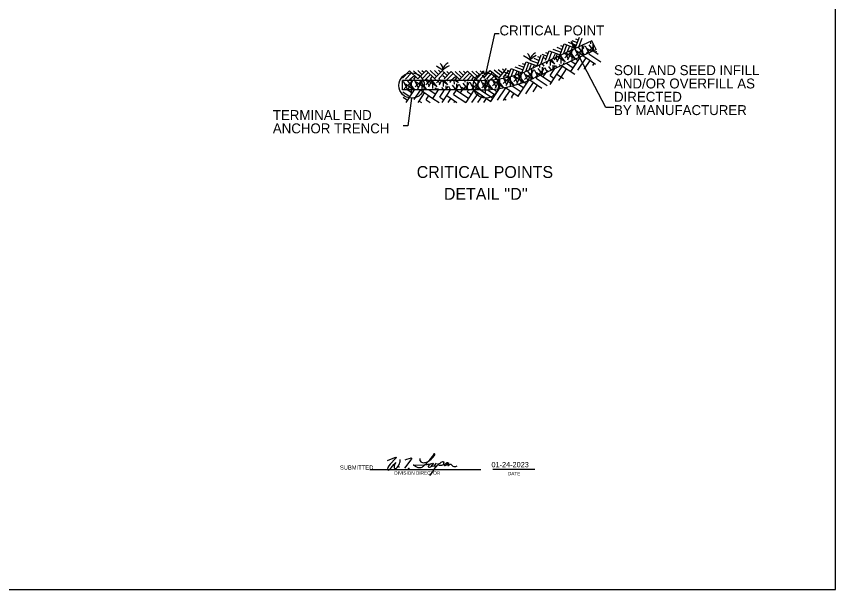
# Model space of a CAD drawing. Extents: x 1.4 to 45.4, y -2.3 to 24.4.
# Drawn here: x 24.2 to 45.36, y -2.27 to 12.54 of the extents above; entities that cross this region are included whole.
import ezdxf

# ---------------------------------------------------------------- set-up
doc = ezdxf.new("R2010")
doc.units = 0
for name, color, linetype in [('Level 1', 7, 'Continuous'), ('RW 2024 Reprint', 7, 'Continuous'), ('SB_STD_SEPIA', 7, 'Continuous'), ('TR 2020 Reprint', 7, 'Continuous')]:
    doc.layers.add(name, color=color, linetype=linetype)

msp = doc.modelspace()

# ---------------------------------------------------------------- linework, layer by layer
at = {"layer": 'Level 1'}
for p, q in [((36.544, 12.089), (36.32, 11.083)), ((36.667, 12.09), (36.544, 12.089)), ((39.063, 11.908), (37.462, 11.167)), ((38.444, 11.874), (38.657, 11.793)), ((38.542, 11.918), (38.684, 11.864)), ((38.63, 11.723), (38.737, 12.006)), ((38.639, 11.962), (38.71, 11.935)), ((38.728, 11.767), (38.808, 11.979)), ((39.033, 11.831), (39.032, 11.894)), ((39.167, 11.685), (39.063, 11.908)), ((39.167, 11.685), (37.566, 10.944)), ((37.865, 11.41), (37.956, 11.653)), ((37.956, 11.653), (38.24, 11.546)), ((38.054, 11.697), (38.267, 11.617)), ((38.151, 11.741), (38.293, 11.688)), ((38.24, 11.546), (38.347, 11.829)), ((38.249, 11.785), (38.32, 11.758)), ((38.337, 11.59), (38.417, 11.803)), ((38.347, 11.829), (38.63, 11.723)), ((38.36, 11.471), (38.574, 11.676)), ((38.435, 11.634), (38.488, 11.776)), ((38.438, 11.421), (38.571, 11.681)), ((38.638, 11.44), (38.481, 11.639)), ((38.533, 11.678), (38.559, 11.749)), ((38.533, 11.678), (38.55, 11.67)), ((38.547, 11.398), (38.545, 11.669)), ((39.423, 10.183), (38.558, 11.829)), ((38.727, 11.493), (38.623, 11.704)), ((38.63, 11.723), (38.647, 11.716)), ((38.637, 11.525), (38.85, 11.73)), ((38.837, 11.532), (38.664, 11.645)), ((38.714, 11.476), (38.873, 11.784)), ((38.871, 11.548), (38.715, 11.747)), ((38.728, 11.767), (38.744, 11.761)), ((38.814, 11.78), (38.825, 11.811)), ((38.823, 11.526), (38.821, 11.79)), ((38.978, 11.598), (38.892, 11.771)), ((38.913, 11.579), (39.123, 11.78)), ((39.046, 11.629), (38.94, 11.698)), ((39.105, 11.656), (38.987, 11.806)), ((39.041, 11.627), (39.121, 11.783)), ((39.056, 11.634), (39.053, 11.639)), ((39.095, 11.652), (39.159, 11.609)), ((39.099, 11.654), (39.098, 11.834)), ((39.101, 11.655), (39.1, 11.656)), ((39.159, 11.681), (39.161, 11.68)), ((39.159, 11.609), (39.184, 11.647)), ((37.557, 11.457), (37.699, 11.404)), ((37.645, 11.262), (37.752, 11.546)), ((37.655, 11.502), (37.726, 11.475)), ((37.743, 11.307), (37.823, 11.519)), ((37.768, 11.567), (37.905, 11.516)), ((37.799, 11.476), (37.878, 11.446)), ((37.859, 11.609), (37.93, 11.582)), ((37.947, 11.413), (38.027, 11.626)), ((38.05, 11.441), (38.119, 11.58)), ((38.084, 11.418), (38.159, 11.49)), ((38.175, 11.386), (38.13, 11.476)), ((38.142, 11.502), (38.169, 11.572)), ((38.142, 11.502), (38.162, 11.492)), ((38.161, 11.367), (38.245, 11.53)), ((38.343, 11.386), (38.174, 11.497)), ((38.382, 11.361), (38.248, 11.531)), ((38.271, 11.323), (38.27, 11.541)), ((38.337, 11.59), (38.357, 11.583)), ((38.451, 11.44), (38.376, 11.59)), ((38.619, 11.44), (38.388, 11.591)), ((38.428, 11.614), (38.435, 11.634)), ((38.516, 11.115), (38.779, 11.506)), ((38.641, 11.441), (38.706, 11.397)), ((38.694, 11.149), (38.909, 11.468)), ((38.823, 11.526), (39.154, 11.303)), ((38.981, 11.575), (39.004, 11.61)), ((38.981, 11.575), (39.292, 11.364)), ((39.159, 11.609), (39.22, 11.568)), ((37.069, 11.237), (37.282, 11.156)), ((37.167, 11.281), (37.309, 11.227)), ((37.255, 11.086), (37.362, 11.369)), ((37.264, 11.325), (37.335, 11.298)), ((37.351, 11.12), (37.433, 11.342)), ((37.362, 11.369), (37.645, 11.262)), ((37.45, 11.174), (37.504, 11.316)), ((37.46, 11.413), (37.672, 11.333)), ((37.548, 11.218), (37.575, 11.289)), ((37.548, 11.218), (37.56, 11.212)), ((37.645, 11.262), (37.657, 11.256)), ((37.718, 11.216), (37.718, 11.286)), ((37.732, 11.021), (37.835, 11.222)), ((37.743, 11.307), (37.754, 11.301)), ((37.829, 11.253), (37.781, 11.315)), ((37.785, 11.045), (37.783, 11.228)), ((37.898, 11.332), (37.883, 11.362)), ((37.885, 11.313), (37.919, 11.378)), ((38.02, 11.154), (37.949, 11.244)), ((38.067, 11.332), (37.964, 11.4)), ((37.995, 11.269), (37.994, 11.413)), ((38.105, 11.307), (38.014, 11.423)), ((38.016, 11.152), (38.088, 11.222)), ((38.058, 11.172), (38.112, 11.276)), ((38.06, 11.173), (38.06, 11.282)), ((38.154, 11.216), (38.131, 11.263)), ((38.159, 11.045), (38.303, 11.258)), ((38.253, 11.262), (38.225, 11.298)), ((38.279, 11.274), (38.622, 11.043)), ((38.336, 11.301), (38.336, 11.336)), ((38.385, 11.323), (38.388, 11.329)), ((38.397, 11.329), (38.396, 11.331)), ((38.402, 11.331), (38.581, 11.211)), ((38.523, 11.387), (38.644, 11.306)), ((38.872, 11.184), (39.015, 11.397)), ((39.086, 11.273), (39.121, 11.325)), ((34.17, 10.948), (34.35, 11.134)), ((34.247, 10.918), (34.405, 11.082)), ((34.35, 11.134), (34.568, 10.924)), ((34.353, 10.908), (34.471, 11.004)), ((34.457, 11.136), (34.621, 10.979)), ((34.564, 11.138), (34.673, 11.033)), ((34.568, 10.924), (34.779, 11.142)), ((34.671, 11.14), (34.726, 11.088)), ((34.675, 10.926), (34.833, 11.09)), ((34.779, 11.142), (34.997, 10.932)), ((34.782, 10.928), (34.888, 11.037)), ((34.886, 11.144), (35.049, 10.986)), ((34.993, 11.146), (35.102, 11.041)), ((34.997, 10.932), (35.207, 11.15)), ((35.1, 11.148), (35.154, 11.095)), ((35.104, 10.934), (35.261, 11.097)), ((35.207, 11.017), (35.268, 10.958)), ((35.215, 11.113), (35.32, 11.012)), ((35.242, 10.93), (35.422, 11.117)), ((35.315, 11.116), (35.37, 11.063)), ((35.318, 10.901), (35.476, 11.064)), ((35.422, 11.117), (35.64, 10.907)), ((35.529, 11.119), (35.692, 10.961)), ((35.636, 11.121), (35.745, 11.016)), ((35.64, 10.907), (35.85, 11.125)), ((35.743, 11.123), (35.797, 11.07)), ((35.747, 10.909), (35.905, 11.072)), ((35.85, 11.125), (36.068, 10.914)), ((35.854, 10.911), (35.959, 11.02)), ((35.957, 11.127), (36.121, 10.969)), ((36.064, 11.129), (36.173, 11.023)), ((36.068, 10.914), (36.278, 11.133)), ((36.171, 11.131), (36.226, 11.078)), ((36.175, 10.916), (36.333, 11.08)), ((36.226, 11.121), (36.34, 11.03)), ((36.227, 11.024), (36.294, 10.971)), ((36.27, 10.941), (36.431, 11.144)), ((36.325, 11.132), (36.385, 11.085)), ((36.349, 10.919), (36.491, 11.097)), ((36.431, 11.144), (36.668, 10.956)), ((36.456, 10.919), (36.564, 11.025)), ((36.538, 11.156), (36.716, 11.015)), ((36.644, 11.169), (36.763, 11.074)), ((36.668, 10.956), (36.857, 11.193)), ((36.75, 11.181), (36.81, 11.134)), ((36.775, 10.968), (36.916, 11.146)), ((36.783, 11.107), (36.92, 11.056)), ((36.814, 11.016), (36.894, 10.986)), ((36.874, 11.149), (36.945, 11.122)), ((36.887, 10.968), (36.972, 11.192)), ((36.972, 11.192), (37.255, 11.086)), ((36.977, 10.991), (37.043, 11.166)), ((37.137, 10.824), (37.045, 11.01)), ((37.046, 10.856), (37.259, 11.061)), ((37.083, 11.022), (37.134, 11.12)), ((37.123, 10.805), (37.269, 11.088)), ((37.312, 10.84), (37.15, 11.045)), ((37.158, 11.041), (37.193, 11.028)), ((37.159, 11.046), (37.184, 11.112)), ((37.233, 10.813), (37.231, 11.074)), ((37.413, 10.878), (37.303, 11.1)), ((37.322, 10.91), (37.536, 11.115)), ((37.515, 10.921), (37.35, 11.029)), ((37.553, 10.938), (37.396, 11.137)), ((37.408, 10.875), (37.559, 11.168)), ((37.446, 11.159), (37.45, 11.174)), ((37.45, 11.174), (37.465, 11.17)), ((37.509, 10.918), (37.507, 11.175)), ((37.661, 10.988), (37.578, 11.156)), ((37.599, 10.963), (37.812, 11.168)), ((37.726, 11.018), (37.626, 11.083)), ((37.787, 11.046), (37.673, 11.19)), ((37.735, 11.022), (37.803, 10.976)), ((37.803, 10.976), (37.879, 11.089)), ((37.908, 11.102), (37.855, 11.209)), ((37.871, 11.085), (37.875, 11.083)), ((37.936, 11.115), (37.902, 11.137)), ((37.981, 11.011), (38.104, 11.193)), ((37.981, 11.011), (38.088, 10.939)), ((37.983, 10.784), (38.159, 11.045)), ((38.159, 11.045), (38.324, 10.935)), ((38.266, 10.974), (38.409, 11.186)), ((38.866, 11.175), (38.872, 11.184)), ((36.186, 10.886), (34.173, 10.886)), ((34.173, 10.64), (34.173, 10.886)), ((34.303, 10.64), (34.195, 10.858)), ((34.216, 10.666), (34.429, 10.871)), ((34.489, 10.64), (34.295, 10.886)), ((34.306, 10.64), (34.433, 10.886)), ((34.401, 10.543), (34.401, 10.912)), ((34.402, 10.64), (34.401, 10.886)), ((34.461, 10.922), (34.514, 10.977)), ((34.461, 10.922), (34.488, 10.896)), ((34.582, 10.688), (34.484, 10.886)), ((34.492, 10.719), (34.666, 10.886)), ((34.751, 10.688), (34.519, 10.839)), ((34.569, 10.669), (34.681, 10.886)), ((34.79, 10.663), (34.613, 10.886)), ((34.675, 10.926), (34.701, 10.901)), ((34.679, 10.64), (34.677, 10.886)), ((34.758, 10.902), (34.782, 10.928)), ((34.768, 10.773), (34.886, 10.886)), ((34.782, 10.928), (34.808, 10.903)), ((34.859, 10.742), (34.787, 10.886)), ((35.027, 10.742), (34.806, 10.886)), ((34.846, 10.723), (34.93, 10.886)), ((34.89, 10.93), (34.942, 10.984)), ((34.89, 10.93), (34.915, 10.906)), ((34.924, 10.885), (34.924, 10.886)), ((35.066, 10.716), (34.932, 10.886)), ((34.955, 10.679), (34.954, 10.886)), ((34.997, 10.932), (35.021, 10.908)), ((35.045, 10.827), (35.107, 10.886)), ((35.135, 10.795), (35.09, 10.886)), ((35.104, 10.934), (35.128, 10.911)), ((35.122, 10.776), (35.178, 10.886)), ((35.304, 10.795), (35.164, 10.886)), ((35.232, 10.732), (35.231, 10.886)), ((35.342, 10.77), (35.251, 10.886)), ((35.321, 10.88), (35.327, 10.886)), ((35.411, 10.849), (35.393, 10.886)), ((35.398, 10.83), (35.427, 10.886)), ((35.399, 10.875), (35.425, 10.903)), ((35.425, 10.89), (35.542, 10.986)), ((35.425, 10.903), (35.453, 10.876)), ((35.508, 10.786), (35.507, 10.886)), ((35.58, 10.849), (35.523, 10.886)), ((35.533, 10.905), (35.585, 10.959)), ((35.533, 10.905), (35.552, 10.886)), ((35.546, 10.64), (35.625, 10.792)), ((35.619, 10.824), (35.569, 10.886)), ((35.574, 10.64), (35.573, 10.799)), ((35.674, 10.884), (35.676, 10.886)), ((35.719, 10.64), (35.878, 10.792)), ((35.876, 10.64), (35.739, 10.814)), ((35.747, 10.909), (35.77, 10.886)), ((35.784, 10.84), (35.784, 10.886)), ((35.795, 10.64), (35.901, 10.846)), ((35.829, 10.885), (35.854, 10.911)), ((35.851, 10.64), (35.849, 10.852)), ((35.854, 10.911), (35.879, 10.886)), ((35.895, 10.877), (35.888, 10.886)), ((36.016, 10.64), (35.92, 10.833)), ((35.941, 10.641), (36.154, 10.846)), ((35.961, 10.913), (36.014, 10.967)), ((35.961, 10.913), (35.986, 10.888)), ((36.195, 10.64), (36.015, 10.868)), ((36.044, 10.64), (36.17, 10.886)), ((36.068, 10.914), (36.093, 10.891)), ((36.127, 10.64), (36.126, 10.886)), ((36.175, 10.916), (36.199, 10.893)), ((36.308, 10.663), (36.197, 10.887)), ((36.217, 10.695), (36.427, 10.897)), ((36.476, 10.663), (36.245, 10.815)), ((36.295, 10.644), (36.424, 10.896)), ((36.308, 10.93), (36.308, 10.561)), ((36.5, 10.657), (36.317, 10.89)), ((36.404, 10.648), (36.402, 10.895)), ((36.432, 10.901), (36.456, 10.931)), ((36.456, 10.931), (36.486, 10.907)), ((36.584, 10.717), (36.492, 10.902)), ((36.494, 10.748), (36.68, 10.928)), ((36.753, 10.717), (36.521, 10.868)), ((36.562, 10.943), (36.609, 11.003)), ((36.562, 10.943), (36.591, 10.92)), ((36.571, 10.698), (36.69, 10.929)), ((36.788, 10.696), (36.613, 10.917)), ((36.68, 10.678), (36.679, 10.927)), ((36.77, 10.802), (36.965, 10.989)), ((36.86, 10.771), (36.774, 10.944)), ((36.775, 10.968), (36.799, 10.949)), ((37.029, 10.771), (36.797, 10.922)), ((36.847, 10.752), (36.97, 10.991)), ((37.058, 10.758), (36.89, 10.971)), ((36.957, 10.732), (36.955, 10.987)), ((37.046, 10.961), (37.06, 10.997)), ((37.06, 10.997), (37.096, 10.984)), ((37.292, 10.833), (37.073, 10.976)), ((37.16, 10.482), (37.434, 10.888)), ((37.315, 10.836), (37.315, 10.836)), ((37.319, 10.839), (37.375, 10.801)), ((37.352, 10.536), (37.554, 10.835)), ((37.46, 10.899), (37.77, 10.689)), ((37.625, 10.942), (37.654, 10.985)), ((37.625, 10.942), (37.908, 10.751)), ((37.803, 10.976), (38.016, 10.833)), ((38.204, 10.881), (38.266, 10.974)), ((36.186, 10.64), (34.173, 10.64)), ((34.174, 10.594), (34.365, 10.466)), ((34.466, 10.64), (34.243, 10.785)), ((34.262, 10.314), (34.482, 10.64)), ((34.308, 10.64), (34.428, 10.559)), ((34.339, 10.639), (34.34, 10.64)), ((34.47, 10.392), (34.635, 10.638)), ((34.631, 10.64), (34.954, 10.422)), ((34.768, 10.64), (34.768, 10.642)), ((34.861, 10.64), (35.026, 10.529)), ((34.92, 10.64), (34.91, 10.653)), ((34.954, 10.422), (35.101, 10.64)), ((35.021, 10.64), (35.02, 10.691)), ((35.049, 10.64), (35.072, 10.685)), ((35.09, 10.64), (35.098, 10.635)), ((35.107, 10.64), (35.091, 10.672)), ((35.132, 10.457), (35.256, 10.64)), ((35.239, 10.64), (35.186, 10.707)), ((35.279, 10.64), (35.325, 10.685)), ((35.297, 10.64), (35.297, 10.745)), ((35.298, 10.64), (35.348, 10.739)), ((35.31, 10.492), (35.41, 10.64)), ((35.41, 10.64), (35.368, 10.726)), ((35.436, 10.64), (35.416, 10.653)), ((35.557, 10.64), (35.462, 10.761)), ((35.488, 10.526), (35.56, 10.633)), ((35.499, 10.64), (35.601, 10.739)), ((35.549, 10.64), (35.666, 10.561)), ((35.713, 10.64), (35.644, 10.78)), ((35.666, 10.561), (35.72, 10.64)), ((35.795, 10.64), (35.692, 10.707)), ((35.81, 10.314), (36.023, 10.63)), ((35.844, 10.595), (35.951, 10.524)), ((35.845, 10.595), (35.875, 10.64)), ((36.153, 10.64), (35.968, 10.761)), ((36.023, 10.63), (36.029, 10.64)), ((36.023, 10.63), (36.448, 10.343)), ((36.184, 10.64), (36.503, 10.425)), ((36.366, 10.645), (36.562, 10.513)), ((36.448, 10.343), (36.673, 10.677)), ((36.526, 10.658), (36.618, 10.595)), ((36.62, 10.666), (36.622, 10.669)), ((36.626, 10.378), (36.841, 10.697)), ((36.804, 10.412), (36.948, 10.625)), ((36.831, 10.704), (37.16, 10.482)), ((37, 10.745), (37.232, 10.588)), ((37.162, 10.79), (37.304, 10.694)), ((37.545, 10.594), (37.66, 10.764)), ((34.185, 10.451), (34.302, 10.372)), ((34.404, 10.426), (34.311, 9.712)), ((34.598, 10.353), (34.741, 10.566)), ((34.776, 10.388), (34.848, 10.494)), ((34.776, 10.388), (34.885, 10.314)), ((34.954, 10.422), (35.114, 10.314)), ((35.132, 10.457), (35.239, 10.385)), ((35.191, 10.314), (35.31, 10.492)), ((35.31, 10.492), (35.573, 10.314)), ((35.345, 10.314), (35.417, 10.42)), ((35.489, 10.526), (35.803, 10.314)), ((35.666, 10.561), (35.879, 10.417)), ((35.964, 10.314), (36.129, 10.558)), ((36.119, 10.314), (36.235, 10.487)), ((36.274, 10.314), (36.342, 10.415)), ((36.776, 10.37), (36.804, 10.412)), ((36.804, 10.412), (36.846, 10.384)), ((36.982, 10.447), (37.054, 10.553)), ((36.982, 10.447), (37.005, 10.432)), ((37.16, 10.482), (37.163, 10.479)), ((34.572, 10.314), (34.598, 10.353)), ((34.598, 10.353), (34.656, 10.314)), ((35.5, 10.314), (35.523, 10.348)), ((39.627, 10.183), (39.422, 10.183)), ((34.311, 9.712), (34.188, 9.711))]:
    msp.add_line(p, q, dxfattribs=at)
msp.add_lwpolyline([(1.356, -2.267), (45.356, -2.267), (45.356, 24.433), (1.356, 24.433)], close=True, dxfattribs=at)
for points in [[(35.912, 10.64), (35.913, 10.638)], [(36.84, 10.706), (36.879, 10.715)]]:
    msp.add_lwpolyline(points, dxfattribs=at)
for centre in [(34.404, 10.754), (36.32, 10.754)]:
    msp.add_circle(centre, 0.328, dxfattribs=at)
for centre, radius, start, end in [((38.984, 12.11), 0.501, 206.3563, 206.3685), ((38.984, 12.11), 0.501, 206.3685, 225.0373), ((38.085, 11.665), 0.501, 7.7157, 26.3624), ((38.619, 11.717), 0.0401, 75.1431, 157.2598), ((36.628, 10.283), 1.403, 53.6749, 61.6054), ((37.295, 11.447), 0.168, 348.4633, 53.8876), ((37.695, 11.38), 0.238, 113.1649, 172.0268), ((37.933, 10.913), 0.689, 116.6646, 133.3645), ((34.376, 10.019), 1.403, 53.6749, 61.6054), ((35.042, 11.184), 0.168, 348.4633, 53.8876), ((35.443, 11.117), 0.238, 113.1649, 172.0268), ((35.68, 10.649), 0.689, 116.6646, 133.3645), ((36.186, 13.924), 3.037, 270, 294.8395), ((36.186, 13.924), 3.283, 270, 294.8395)]:
    msp.add_arc(centre, radius, start, end, dxfattribs=at)
at = {"layer": 'RW 2024 Reprint'}
for points in [[(33.779, 1.066), (33.97, 1.142), (33.988, 1.149), (33.999, 1.15), (34.004, 1.146), (34.005, 1.14), (34.002, 1.133), (33.991, 1.123), (33.85, 0.971), (33.819, 0.928), (33.793, 0.884), (33.781, 0.854), (33.781, 0.836), (33.787, 0.823), (33.805, 0.82), (33.823, 0.831), (33.876, 0.88), (33.915, 0.92), (33.949, 0.965), (33.994, 1.013), (33.974, 0.981), (33.965, 0.953), (33.957, 0.93), (33.955, 0.906), (33.958, 0.88), (33.967, 0.865), (33.983, 0.857), (34.003, 0.863), (34.035, 0.888), (34.061, 0.923), (34.092, 0.98), (34.104, 1.014), (34.108, 1.034), (34.113, 1.092)], [(34.242, 1.087), (34.282, 1.102), (34.342, 1.121), (34.372, 1.131), (34.386, 1.135), (34.404, 1.129), (34.404, 1.116), (34.399, 1.098), (34.384, 1.081), (34.222, 0.868)], [(34.96, 1.153), (34.985, 1.186), (35.001, 1.212), (35.005, 1.228), (34.999, 1.239), (34.989, 1.243), (34.981, 1.238), (34.966, 1.218), (34.932, 1.167), (34.895, 1.117), (34.862, 1.072), (34.798, 1.006), (34.768, 0.969), (34.73, 0.936), (34.707, 0.917), (34.687, 0.902), (34.666, 0.891), (34.645, 0.882), (34.608, 0.879), (34.57, 0.881), (34.543, 0.892), (34.508, 0.909), (34.478, 0.929), (34.455, 0.944), (34.446, 0.949), (34.737, 0.958), (34.769, 0.963), (34.796, 0.968), (34.836, 0.973), (34.86, 0.976), (34.899, 0.984), (34.935, 0.991), (34.89, 0.972), (34.866, 0.953), (34.847, 0.938), (34.836, 0.921), (34.835, 0.905), (34.845, 0.894), (34.87, 0.896), (34.891, 0.908), (34.916, 0.924), (34.935, 0.943), (34.96, 0.975), (34.977, 1.002)], [(34.615, 1.116), (34.615, 1.072), (34.621, 1.056), (34.64, 1.035), (34.66, 1.022), (34.687, 1.014), (34.719, 1.011), (34.749, 1.014), (34.779, 1.023), (34.811, 1.036), (34.842, 1.053), (34.879, 1.074), (34.911, 1.1), (34.938, 1.127), (34.96, 1.153)], [(34.878, 0.681), (34.909, 0.723), (34.944, 0.77), (34.967, 0.804), (34.989, 0.839), (35.017, 0.876), (35.035, 0.901), (35.048, 0.917)], [(34.921, 0.93), (34.953, 0.925), (34.979, 0.934), (35.002, 0.95), (35.048, 1)], [(35.005, 0.952), (35.001, 0.938), (35.006, 0.917), (35.021, 0.905), (35.035, 0.907), (35.048, 0.917)], [(35.048, 0.917), (35.074, 0.949), (35.106, 0.978), (35.14, 1.003), (35.169, 1.025), (35.192, 1.034), (35.21, 1.042), (35.229, 1.042), (35.233, 1.023), (35.232, 0.997), (35.226, 0.974), (35.216, 0.961), (35.201, 0.947), (35.179, 0.941), (35.153, 0.938), (35.125, 0.939), (35.106, 0.943)], [(35.093, 0.99), (35.084, 0.964), (35.074, 0.949)], [(35.226, 0.974), (35.261, 0.977), (35.288, 0.989), (35.309, 1.005), (35.324, 1.016), (35.332, 1.017), (35.339, 1.017), (35.343, 1.013), (35.344, 1.009), (35.334, 0.993), (35.317, 0.974), (35.293, 0.95), (35.279, 0.939), (35.265, 0.928), (35.258, 0.927), (35.251, 0.93), (35.25, 0.938), (35.253, 0.945), (35.257, 0.957), (35.271, 0.977), (35.288, 0.989)], [(35.344, 1.009), (35.355, 1.009), (35.36, 1.001), (35.359, 0.992), (35.35, 0.972), (35.346, 0.964), (35.343, 0.952), (35.342, 0.939), (35.347, 0.935), (35.359, 0.936), (35.371, 0.947), (35.385, 0.963), (35.396, 0.976), (35.407, 0.976), (35.421, 0.973), (35.431, 0.957), (35.443, 0.943), (35.456, 0.935), (35.472, 0.924), (35.494, 0.917), (35.518, 0.915), (35.543, 0.916), (35.562, 0.923), (35.579, 0.929)]]:
    msp.add_lwpolyline(points, dxfattribs=at)
for centre in [(34.078, 0.898), (34.332, 0.863)]:
    msp.add_circle(centre, 0.00661, dxfattribs=at)
at = {"layer": 'SB_STD_SEPIA'}
for p, q in [((33.325, 0.832), (36.188, 0.832)), ((37.583, 0.832), (36.499, 0.832))]:
    msp.add_line(p, q, dxfattribs=at)

# ---------------------------------------------------------------- texts
at = {"layer": 'Level 1'}
for s, height, p in [('CRITICAL POINT', 0.25652, (36.674, 12.048)), ('SOIL AND SEED INFILL', 0.25652, (39.632, 11.022)), ('AND/OR OVERFILL AS ', 0.25652, (39.632, 10.678)), ('DIRECTED', 0.2565, (39.632, 10.335)), ('BY MANUFACTURER', 0.25652, (39.632, 9.991)), ('TERMINAL END', 0.25652, (30.82, 9.863)), ('ANCHOR TRENCH', 0.25652, (30.82, 9.519)), ('CRITICAL POINTS', 0.30782, (34.536, 8.366)), ("DETAIL ''D''", 0.30782, (35.238, 7.802))]:
    msp.add_text(s, height=height, dxfattribs=at).set_placement(p)
at = {"layer": 'SB_STD_SEPIA'}
for s, height, p in [('SUBMITTED', 0.1084, (32.552, 0.833)), ('DIVISION DIRECTOR', 0.08672, (33.958, 0.702)), ('DATE', 0.0867, (36.892, 0.687))]:
    msp.add_text(s, height=height, dxfattribs=at).set_placement(p)
at = {"layer": 'TR 2020 Reprint'}
msp.add_text('01-24-2023', height=0.1365, dxfattribs=at).set_placement((36.467, 0.892))

doc.saveas('drawing.dxf')
